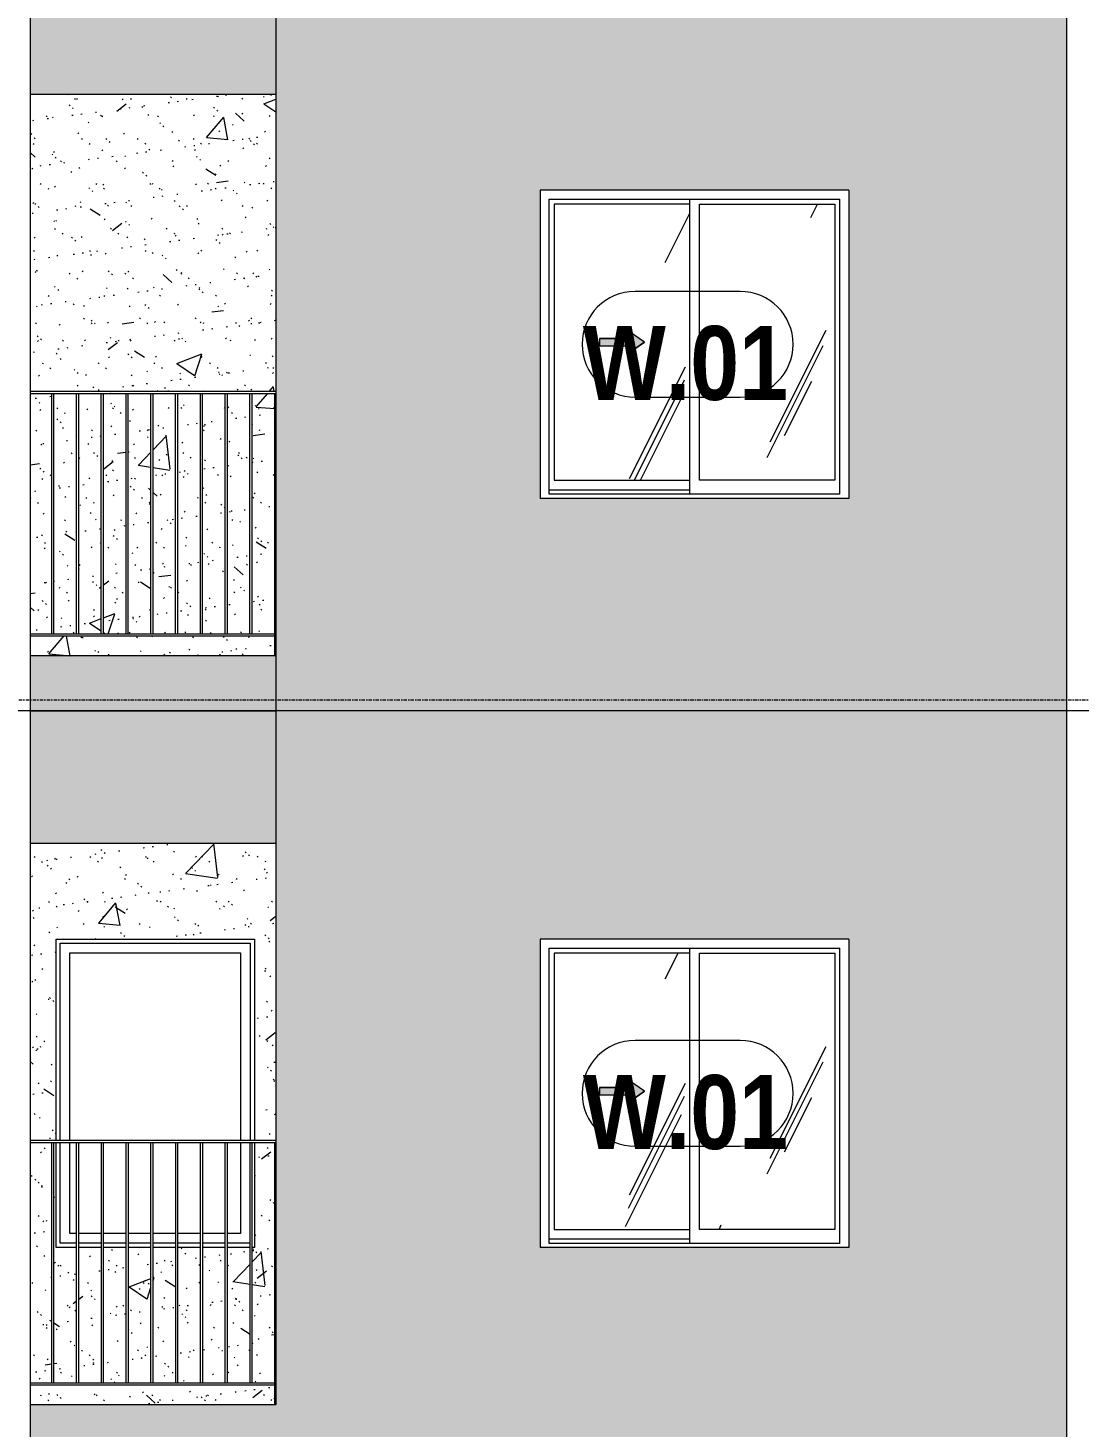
# Model space of a CAD drawing. Header units: millimetres. Extents: x 25061 to 259291, y -8723 to 35400.
# Drawn here: x 181485 to 186255, y 5700 to 12050 of the extents above; entities that cross this region are included whole.
import ezdxf

# ---------------------------------------------------------------- set-up
doc = ezdxf.new("R2010")
doc.units = ezdxf.units.MM
doc.linetypes.add('1 NÉT CALL OUT', pattern=[6, 3, -3])
doc.linetypes.add('Centre', pattern=[31.75, 6.35, -4.7625, 15.875, -4.7625])
for name, color, linetype, lineweight in [('0-2', 50, 'Continuous', 5), ('A-DETL-GENF', 92, 'Continuous', 9), ('A-DETL-GENF-3', 92, '1 NÉT CALL OUT', 9), ('A-FLOR-HRAL-1', 253, 'Continuous', 9), ('A-FLOR-LEVL-2', 51, 'Centre', 9), ('A-GLAZ', 151, 'Continuous', 9), ('A-GLAZ-1', 7, '1 NÉT CALL OUT', 9), ('A-GLAZ-3', 7, 'Continuous', 9), ('A-GLAZ-IDEN', 152, 'Continuous', 9), ('A-WALL', 113, 'Continuous', 9), ('A-WALL-PATT-2', 9, 'Continuous', 9), ('A-WALL-PATT-3', 111, 'Continuous', 5), ('I-WALL', 2, 'Continuous', 9), ('I-WALL-2', 7, 'Continuous', 9)]:
    doc.layers.add(name, color=color, linetype=linetype, lineweight=lineweight)
doc.styles.add('Arial_B_2', font='arialbd.ttf', dxfattribs={"width": 0.85, "height": 336})
pattern_1 = [(50, (-80880.3, 14125), (1165.98, -102.01), [121.92, -1341.12]), (355, (-80880.3, 14125), (-225.554, 1222.76), [97.536, -1072.896]), (100.451, (-80783.1, 14116.5), (940.433, 1120.746), [103.616, -1139.776]), (46.184, (-80880.3, 14450.1), (1734.91, -269.07), [182.88, -2011.68]), (96.636, (-80735.7, 14427.7), (1519.38, 1583.54), [155.42, -1709.66]), (351.184, (-80880.3, 14450.1), (1519.39, 1583.52), [146.3, -1609.34]), (21, (-80717.7, 14368.8), (970.33, -654.498), [121.92, -1341.12]), (326, (-80717.7, 14368.8), (395.53, 1178.804), [97.536, -1072.896]), (71.451, (-80636.9, 14314.3), (1365.87, 524.296), [103.616, -1139.776]), (37.5, (-80880.3, 14125), (19.767, 541.153), [53.645, -1006.246, 53.645, -1035.507, -1076.96]), (37.5, (-80880.3, 14125), (19.767, 541.153), [-2149.043, 53.645, -1023.315]), (7.5, (-80880.3, 14125), (427.646, 641.156), [53.645, -567.334, 53.645, -981.862, -410.464]), (7.5, (-80880.3, 14125), (427.646, 641.156), [-1656.486, 53.645, -356.82]), (327.5, (-81242.8, 14125), (867.782, -36.665), [53.645, -352.755, 53.645, -1214.323, -1682.496]), (327.5, (-81242.8, 14125), (867.782, -36.665), [-1674.37, 53.645, -1628.85]), (317.5, (-81405.4, 14125), (948.028, 162.73), [53.645, -474.675, 53.645, -788.416, -1194.816]), (317.5, (-81405.4, 14125), (948.028, 162.73), [-1370.38, 53.645, -1141.17])]
pattern_2 = [(37.5, (-80880.3, 14125), (-5.1206, 156.61216), [5.364, -118.181, 5.364, -132.812, -132.08]), (37.5, (-80880.3, 14125), (-5.1206, 156.61216), [-261.722, 5.364, -126.716]), (7.5, (-80880.3, 14125), (143.847, 229.3842), [5.364, -61.285, 5.364, -105.989, -42.672]), (7.5, (-80880.3, 14125), (143.847, 229.3842), [-178.003, 5.364, -37.308]), (327.5, (-80980.28, 14125), (253.1176, 0.4601), [5.364, -35.276, 5.364, -140.94, -191.008]), (327.5, (-80980.28, 14125), (253.1176, 0.4601), [-186.944, 5.364, -185.644]), (317.5, (-80980.28, 14125), (244.338, 71.3376), [5.364, -14.956, 5.364, -90.546, -109.728]), (317.5, (-80980.28, 14125), (244.338, 71.3376), [-116.23, 5.364, -104.364])]
pattern_3 = [(63.435, (-78970.7, 14236.3), (-0.002, 1625.6), [567.96, -3066.99]), (63.435, (-80596.3, 14236.3), (-0.002, 1625.6), [567.96, -3066.99]), (63.435, (-78192.5, 14550.35), (-0.002, 1625.6), [567.96, -3066.99]), (63.435, (-79818.1, 14550.35), (-0.002, 1625.6), [567.96, -3066.99]), (63.435, (-78310.3, 14439.5), (-0.002, 1625.6), [567.96, -3066.99]), (63.435, (-79935.9, 14439.5), (-0.002, 1625.6), [567.96, -3066.99]), (63.435, (-78430.35, 15074.4), (-0.002, 1625.6), [276.06, -3358.9]), (63.435, (-80055.95, 15074.4), (-0.002, 1625.6), [276.06, -3358.9]), (63.435, (-78508.9, 14976.15), (-0.002, 1625.6), [567.96, -3066.99]), (63.435, (-80134.5, 14976.15), (-0.002, 1625.6), [567.96, -3066.99]), (63.435, (-78495, 15046.7), (-0.002, 1625.6), [567.96, -3066.99]), (63.435, (-80120.6, 15046.7), (-0.002, 1625.6), [567.96, -3066.99]), (63.435, (-79150.9, 14737.2), (-0.002, 1625.6), [567.96, -3066.99]), (63.435, (-80776.5, 14737.2), (-0.002, 1625.6), [567.96, -3066.99]), (63.435, (-79137, 14820.35), (-0.002, 1625.6), [567.96, -3066.99]), (63.435, (-80762.6, 14820.35), (-0.002, 1625.6), [567.96, -3066.99]), (63.435, (-79133.3, 14880.3), (-0.002, 1625.6), [567.96, -3066.99]), (63.435, (-80758.9, 14880.3), (-0.002, 1625.6), [567.96, -3066.99])]

# ---------------------------------------------------------------- blocks, each defined once
blk = doc.blocks.new('M_Fixed - 900 x 1400-V152-TKCS_MẶT CẮT 2')
at = {"layer": 'A-GLAZ-3'}
for p, q in [((-77031.5, 7000), (-77031.5, 7896)), ((-77031.5, 7896), (-76169.5, 7896)), ((-76169.5, 7896), (-76169.5, 7000)), ((-76987.5, 7000), (-76987.5, 7852)), ((-76987.5, 7852), (-76213.5, 7852)), ((-76213.5, 7852), (-76213.5, 7000)), ((-77031.5, 6534), (-77031.5, 6990)), ((-76987.5, 6578), (-76987.5, 6990)), ((-76213.5, 6990), (-76213.5, 6578)), ((-76957.6, 6578), (-76987.5, 6578)), ((-76845.1, 6578), (-76947.6, 6578)), ((-76732.6, 6578), (-76835.1, 6578)), ((-76620.1, 6578), (-76722.6, 6578)), ((-76507.6, 6578), (-76610.1, 6578)), ((-76395.1, 6578), (-76497.6, 6578)), ((-76282.6, 6578), (-76385.1, 6578)), ((-76213.5, 6578), (-76272.6, 6578)), ((-76957.6, 6534), (-77031.5, 6534)), ((-76845.1, 6534), (-76947.6, 6534)), ((-76732.6, 6534), (-76835.1, 6534)), ((-76620.1, 6534), (-76722.6, 6534)), ((-76507.6, 6534), (-76610.1, 6534)), ((-76395.1, 6534), (-76497.6, 6534)), ((-76282.6, 6534), (-76385.1, 6534)), ((-76170.1, 6534), (-76272.6, 6534))]:
    blk.add_line(p, q, dxfattribs=at)
blk = doc.blocks.new('Railing - 10mm-901206-TKCS_MẶT CẮT 2')
at = {"layer": 'A-FLOR-HRAL-1'}
for p, q in [((-62145.064287, 5900), (-62145.064287, 6990)), ((-62135.064287, 5900), (-62135.064287, 6990))]:
    blk.add_line(p, q, dxfattribs=at)
blk = doc.blocks.new('Railing - 50 x 10mm-V154-TKCS_MẶT CẮT 2')
at = {"layer": 'A-FLOR-HRAL-1'}
for p in [(-98657.1, 5800), (-98652.6, 6990)]:
    blk.add_line(p, (-98657.1, 6990), dxfattribs=at)
blk = doc.blocks.new('Railing - Railing-1004819-TKCS_MẶT CẮT 2')
at = {"layer": 'A-FLOR-HRAL-1'}
for p, q in [((-99767.6, 5900), (-98652.6, 5900)), ((-98652.6, 5890), (-99767.6, 5890))]:
    blk.add_line(p, q, dxfattribs=at)
at = {"extrusion": (0, 0, -1), "zscale": -1}
for p in [(161804.6, 0), (161692.1, 0), (161579.6, 0), (161467.1, 0), (161354.6, 0), (161242.1, 0), (161129.6, 0), (161017.1, 0), (160904.6, 0)]:
    blk.add_blockref('Railing - 10mm-901206-TKCS_MẶT CẮT 2', p, dxfattribs=at)
blk.add_blockref('Railing - 50 x 10mm-V154-TKCS_MẶT CẮT 2', (0, 0))
blk = doc.blocks.new('Top Rail Type - Top Rail_Internal_-1004820-TKCS_MẶT CẮT 2')
at = {"layer": 'A-FLOR-HRAL-1'}
for p, q in [((-98652.564287, 7000), (-99767.564287, 7000)), ((-98652.564287, 6990), (-99767.564287, 6990))]:
    blk.add_line(p, q, dxfattribs=at)
blk = doc.blocks.new('NCV_TKTC_TANG 2_rvt-2-TKCS_MẶT CẮT 2')
at = {"layer": 'A-WALL-PATT-2'}
h = blk.add_hatch(dxfattribs=at)
h.set_pattern_fill('FP_37', color=256, style=0, pattern_type=2)
h.set_pattern_definition(pattern_1)
h.paths.add_polyline_path([(-98657.1, 5800), (-98657.1, 5890), (-99767.6, 5890), (-99767.6, 5800), (-98972.4, 5800)])
h.paths.add_polyline_path([(-99557.1, 5900), (-99557.1, 6515), (-99650, 6515), (-99650, 6990), (-99659.6, 6990), (-99659.6, 5900)])
h.paths.add_polyline_path([(-99473.5, 5900), (-99444.6, 5900), (-99444.6, 6515), (-99547.1, 6515), (-99547.1, 5900)])
h.paths.add_polyline_path([(-99219.6, 5900), (-99219.6, 6515), (-99322.1, 6515), (-99322.1, 5900)])
h.paths.add_polyline_path([(-99669.6, 5900), (-99669.6, 6990), (-99767.6, 6990), (-99767.6, 5900), (-99733.6, 5900)])
h.paths.add_polyline_path([(-99209.6, 5900), (-99107.1, 5900), (-99107.1, 6515), (-99209.6, 6515), (-99209.6, 6124.4)])
h.paths.add_polyline_path([(-98882.1, 5900), (-98882.1, 6515), (-98984.6, 6515), (-98984.6, 5900), (-98972.4, 5900)])
h.paths.add_polyline_path([(-98872.1, 5900), (-98769.6, 5900), (-98769.6, 6515), (-98872.1, 6515), (-98872.1, 6411.3)])
h.paths.add_polyline_path([(-98759.6, 5900), (-98657.1, 5900), (-98657.1, 6990), (-98750, 6990), (-98750, 6515), (-98759.6, 6515), (-98759.6, 6506.9)])
h.paths.add_polyline_path([(-99097.1, 5900), (-98994.6, 5900), (-98994.6, 6515), (-99097.1, 6515), (-99097.1, 6220)])
h.paths.add_polyline_path([(-99332.1, 5900), (-99332.1, 6515), (-99434.6, 6515), (-99434.6, 5900)])
h.paths.add_polyline_path([(-99767.6, 7000), (-99650, 7000), (-99650, 7915), (-98750, 7915), (-98750, 7000), (-98652.6, 7000), (-98652.6, 8350), (-99767.6, 8350), (-99767.6, 8016.8)])
h = blk.add_hatch(dxfattribs=at)
h.set_pattern_fill('FP_38', color=256, style=0, pattern_type=2)
h.set_pattern_definition(pattern_2)
h.paths.add_polyline_path([(-98657.1, 5800), (-98657.1, 5890), (-99767.6, 5890), (-99767.6, 5800), (-98972.4, 5800)])
h.paths.add_polyline_path([(-99557.1, 5900), (-99557.1, 6515), (-99650, 6515), (-99650, 6990), (-99659.6, 6990), (-99659.6, 5900)])
h.paths.add_polyline_path([(-99473.5, 5900), (-99444.6, 5900), (-99444.6, 6515), (-99547.1, 6515), (-99547.1, 5900)])
h.paths.add_polyline_path([(-99219.6, 5900), (-99219.6, 6515), (-99322.1, 6515), (-99322.1, 5900)])
h.paths.add_polyline_path([(-99669.6, 5900), (-99669.6, 6990), (-99767.6, 6990), (-99767.6, 5900), (-99733.6, 5900)])
h.paths.add_polyline_path([(-99209.6, 5900), (-99107.1, 5900), (-99107.1, 6515), (-99209.6, 6515), (-99209.6, 6124.4)])
h.paths.add_polyline_path([(-98882.1, 5900), (-98882.1, 6515), (-98984.6, 6515), (-98984.6, 5900), (-98972.4, 5900)])
h.paths.add_polyline_path([(-98872.1, 5900), (-98769.6, 5900), (-98769.6, 6515), (-98872.1, 6515), (-98872.1, 6411.3)])
h.paths.add_polyline_path([(-98759.6, 5900), (-98657.1, 5900), (-98657.1, 6990), (-98750, 6990), (-98750, 6515), (-98759.6, 6515), (-98759.6, 6506.9)])
h.paths.add_polyline_path([(-99097.1, 5900), (-98994.6, 5900), (-98994.6, 6515), (-99097.1, 6515), (-99097.1, 6220)])
h.paths.add_polyline_path([(-99332.1, 5900), (-99332.1, 6515), (-99434.6, 6515), (-99434.6, 5900)])
h.paths.add_polyline_path([(-99767.6, 7000), (-99650, 7000), (-99650, 7915), (-98750, 7915), (-98750, 7000), (-98652.6, 7000), (-98652.6, 8350), (-99767.6, 8350), (-99767.6, 8016.8)])
at = {"layer": 'I-WALL-2'}
for p, q in [((-99650, 7000), (-99650, 7915)), ((-99650, 7915), (-98750, 7915)), ((-98750, 7915), (-98750, 7000)), ((-99650, 6515), (-99650, 6990)), ((-98750, 6990), (-98750, 6515)), ((-99557.1, 6515), (-99650, 6515)), ((-99444.6, 6515), (-99547.1, 6515)), ((-99332.1, 6515), (-99434.6, 6515)), ((-99219.6, 6515), (-99322.1, 6515)), ((-99107.1, 6515), (-99209.6, 6515)), ((-98994.6, 6515), (-99097.1, 6515)), ((-98882.1, 6515), (-98984.6, 6515)), ((-98769.6, 6515), (-98872.1, 6515)), ((-98750, 6515), (-98759.6, 6515))]:
    blk.add_line(p, q, dxfattribs=at)
at = {"layer": ''}
for name in ['Top Rail Type - Top Rail_Internal_-1004820-TKCS_MẶT CẮT 2', 'Railing - Railing-1004819-TKCS_MẶT CẮT 2']:
    blk.add_blockref(name, (0, 0), dxfattribs=at)
at = {"layer": 'A-GLAZ'}
blk.add_blockref('M_Fixed - 900 x 1400-V152-TKCS_MẶT CẮT 2', (-22599.5, 0), dxfattribs=at)
blk = doc.blocks.new('Railing - 50 x 10mm-901205-TKCS_MẶT CẮT 2')
at = {"layer": 'A-FLOR-HRAL-1'}
for p in [(-62252.564287, 6990), (-62247.564287, 5800)]:
    blk.add_line(p, (-62247.564287, 6990), dxfattribs=at)
blk = doc.blocks.new('Railing - Railing-998950-TKCS_MẶT CẮT 2')
at = {"layer": 'A-FLOR-HRAL-1'}
for p, q in [((-99767.6, 12700), (-98652.6, 12700)), ((-98652.6, 12690), (-99767.6, 12690))]:
    blk.add_line(p, q, dxfattribs=at)
at = {"extrusion": (0, 0, -1), "zscale": -1}
for name, p in [('Railing - 10mm-901206-TKCS_MẶT CẮT 2', (161805.1, 6800)), ('Railing - 10mm-901206-TKCS_MẶT CẮT 2', (161692.6, 6800)), ('Railing - 10mm-901206-TKCS_MẶT CẮT 2', (161580.1, 6800)), ('Railing - 10mm-901206-TKCS_MẶT CẮT 2', (161467.6, 6800)), ('Railing - 10mm-901206-TKCS_MẶT CẮT 2', (161355.1, 6800)), ('Railing - 10mm-901206-TKCS_MẶT CẮT 2', (161242.6, 6800)), ('Railing - 10mm-901206-TKCS_MẶT CẮT 2', (161130.1, 6800)), ('Railing - 10mm-901206-TKCS_MẶT CẮT 2', (161017.6, 6800)), ('Railing - 10mm-901206-TKCS_MẶT CẮT 2', (160905.1, 6800)), ('Railing - 50 x 10mm-901205-TKCS_MẶT CẮT 2', (160905.1, 6800))]:
    blk.add_blockref(name, p, dxfattribs=at)
blk = doc.blocks.new('Top Rail Type - Top Rail_Internal_-998951-TKCS_MẶT CẮT 2')
at = {"layer": 'A-FLOR-HRAL-1'}
for p, q in [((-98652.564287, 13800), (-99767.564287, 13800)), ((-98652.564287, 13790), (-99767.564287, 13790))]:
    blk.add_line(p, q, dxfattribs=at)
blk = doc.blocks.new('NCV_TKTC_TANG 3 - 4_rvt-4-TKCS_MẶT CẮT 2')
at = {"layer": 'A-WALL-PATT-2'}
h = blk.add_hatch(dxfattribs=at)
h.set_pattern_fill('FP_37', color=256, style=0, pattern_type=2)
h.set_pattern_definition(pattern_1)
h.paths.add_polyline_path([(-99767.6, 9200), (-98657.6, 9200), (-98657.6, 9290), (-99767.6, 9290), (-99767.6, 9250.6)])
h.paths.add_polyline_path([(-99435.1, 9300), (-99332.6, 9300), (-99332.6, 10390), (-99435.1, 10390), (-99435.1, 9741.5)])
h.paths.add_polyline_path([(-99647.4, 9300), (-99557.6, 9300), (-99557.6, 10390), (-99660.1, 10390), (-99660.1, 9300)])
h.paths.add_polyline_path([(-99445.1, 9300), (-99445.1, 10390), (-99547.6, 10390), (-99547.6, 9300)])
h.paths.add_polyline_path([(-99322.6, 9300), (-99220.1, 9300), (-99220.1, 10390), (-99322.6, 10390), (-99322.6, 9914.4)])
h.paths.add_polyline_path([(-99210.1, 9300), (-99107.6, 9300), (-99107.6, 10390), (-99210.1, 10390), (-99210.1, 9914.4)])
h.paths.add_polyline_path([(-99670.1, 9300), (-99670.1, 10390), (-99767.6, 10390), (-99767.6, 9300)])
h.paths.add_polyline_path([(-99097.6, 9300), (-98995.1, 9300), (-98995.1, 10390), (-99097.6, 10390), (-99097.6, 9914.4)])
h.paths.add_polyline_path([(-98985.1, 9300), (-98882.6, 9300), (-98882.6, 10390), (-98985.1, 10390), (-98985.1, 9914.4)])
h.paths.add_polyline_path([(-98872.6, 9300), (-98770.1, 9300), (-98770.1, 10390), (-98872.6, 10390), (-98872.6, 9914.4)])
h.paths.add_polyline_path([(-98760.1, 9300), (-98657.6, 9300), (-98657.6, 10390), (-98760.1, 10390), (-98760.1, 9914.4)])
h.paths.add_polyline_path([(-98657.6, 10400), (-98652.6, 10400), (-98652.6, 11750), (-99767.6, 11750), (-99767.6, 10400), (-99118.4, 10400)])
h = blk.add_hatch(dxfattribs=at)
h.set_pattern_fill('FP_38', color=256, style=0, pattern_type=2)
h.set_pattern_definition(pattern_2)
h.paths.add_polyline_path([(-99767.6, 9200), (-98657.6, 9200), (-98657.6, 9290), (-99767.6, 9290), (-99767.6, 9250.6)])
h.paths.add_polyline_path([(-99435.1, 9300), (-99332.6, 9300), (-99332.6, 10390), (-99435.1, 10390), (-99435.1, 9741.5)])
h.paths.add_polyline_path([(-99647.4, 9300), (-99557.6, 9300), (-99557.6, 10390), (-99660.1, 10390), (-99660.1, 9300)])
h.paths.add_polyline_path([(-99445.1, 9300), (-99445.1, 10390), (-99547.6, 10390), (-99547.6, 9300)])
h.paths.add_polyline_path([(-99322.6, 9300), (-99220.1, 9300), (-99220.1, 10390), (-99322.6, 10390), (-99322.6, 9914.4)])
h.paths.add_polyline_path([(-99210.1, 9300), (-99107.6, 9300), (-99107.6, 10390), (-99210.1, 10390), (-99210.1, 9914.4)])
h.paths.add_polyline_path([(-99670.1, 9300), (-99670.1, 10390), (-99767.6, 10390), (-99767.6, 9300)])
h.paths.add_polyline_path([(-99097.6, 9300), (-98995.1, 9300), (-98995.1, 10390), (-99097.6, 10390), (-99097.6, 9914.4)])
h.paths.add_polyline_path([(-98985.1, 9300), (-98882.6, 9300), (-98882.6, 10390), (-98985.1, 10390), (-98985.1, 9914.4)])
h.paths.add_polyline_path([(-98872.6, 9300), (-98770.1, 9300), (-98770.1, 10390), (-98872.6, 10390), (-98872.6, 9914.4)])
h.paths.add_polyline_path([(-98760.1, 9300), (-98657.6, 9300), (-98657.6, 10390), (-98760.1, 10390), (-98760.1, 9914.4)])
h.paths.add_polyline_path([(-98657.6, 10400), (-98652.6, 10400), (-98652.6, 11750), (-99767.6, 11750), (-99767.6, 10400), (-99118.4, 10400)])
at = {"layer": ''}
for name in ['Top Rail Type - Top Rail_Internal_-998951-TKCS_MẶT CẮT 2', 'Railing - Railing-998950-TKCS_MẶT CẮT 2']:
    blk.add_blockref(name, (0, -3400), dxfattribs=at)
blk = doc.blocks.new('1_FAMILY RVT - W01-WxH 1400x1400xmm-V132-TKCS_MẶT CẮT 2')
at = {"layer": 'A-DETL-GENF-3'}
blk.add_hatch(color=256, dxfattribs=at).paths.add_polyline_path([(-97048.1, 10576.5), (-96980.3, 10623.9), (-97048.1, 10671.4), (-97048.1, 10640.9), (-97183.5, 10640.9), (-97183.5, 10607), (-97048.1, 10607)])
at = {"layer": 'A-GLAZ'}
h = blk.add_hatch(dxfattribs=at)
h.set_pattern_fill('FP_35', color=256, style=0, pattern_type=2)
h.set_pattern_definition(pattern_3)
h.paths.add_polyline_path([(-96774.8, 9997), (-96774.8, 11250.9), (-97389.1, 11250.9), (-97389.1, 9997)])
h.paths.add_polyline_path([(-97048.1, 10576.5), (-97048.1, 10607), (-97183.5, 10607), (-97183.5, 10640.9), (-97048.1, 10640.9), (-97048.1, 10671.4), (-96980.3, 10623.9), (-97004.5, 10607)])
h = blk.add_hatch(dxfattribs=at)
h.set_pattern_fill('FP_35', color=256, style=0, pattern_type=2)
h.set_pattern_definition(pattern_3)
h.paths.add_polyline_path([(-96116.1, 9997), (-96116.1, 11250.9), (-96730.3, 11250.9), (-96730.3, 9997), (-96586.8, 9997)])
at = {"layer": 'A-DETL-GENF'}
for p, q in [((-97048.1, 10671.4), (-97048.1, 10640.9)), ((-96980.3, 10623.9), (-97048.1, 10671.4)), ((-96980.3, 10623.9), (-97048.1, 10671.4)), ((-97048.1, 10671.4), (-97048.1, 10640.9)), ((-97183.5, 10640.9), (-97183.5, 10607)), ((-97183.5, 10640.9), (-97048.1, 10640.9)), ((-97048.1, 10640.9), (-97183.5, 10640.9)), ((-97183.5, 10640.9), (-97183.5, 10607)), ((-97183.5, 10607), (-97048.1, 10607)), ((-97183.5, 10607), (-97048.1, 10607)), ((-96980.3, 10623.9), (-97048.1, 10576.5)), ((-97048.1, 10576.5), (-96980.3, 10623.9)), ((-97048.1, 10607), (-97048.1, 10576.5)), ((-97048.1, 10607), (-97048.1, 10576.5))]:
    blk.add_line(p, q, dxfattribs=at)
at = {"layer": 'A-GLAZ'}
for p, q in [((-96052.6, 11314.4), (-97452.6, 11314.4)), ((-97452.6, 11314.4), (-97452.6, 9914.4)), ((-96052.6, 11314.4), (-96052.6, 9914.4)), ((-97411.6, 11273.5), (-96093.5, 11273.5)), ((-97411.6, 9933.5), (-97411.6, 11273.5)), ((-97389.1, 11250.9), (-97389.1, 9997)), ((-96774.8, 11250.9), (-97389.1, 11250.9)), ((-96774.8, 11273.5), (-96774.8, 9933.5)), ((-96730.3, 9997), (-96730.3, 11250.9)), ((-96730.3, 11250.9), (-96116.1, 11250.9)), ((-96116.1, 11250.9), (-96116.1, 9997)), ((-96093.5, 9933.5), (-96093.5, 11273.5)), ((-97389.1, 9997), (-96774.8, 9997)), ((-96116.1, 9997), (-96730.3, 9997)), ((-96052.6, 9914.4), (-97452.6, 9914.4)), ((-96774.8, 9952.5), (-97411.6, 9952.5)), ((-96774.8, 9952.5), (-97411.6, 9952.5)), ((-96093.5, 9933.5), (-97411.6, 9933.5))]:
    blk.add_line(p, q, dxfattribs=at)
blk = doc.blocks.new('1_FAMILY RVT - W01-WxH 1400x1400xmm-V180-TKCS_MẶT CẮT 2')
at = {"layer": 'A-DETL-GENF-3'}
blk.add_hatch(color=256, dxfattribs=at).paths.add_polyline_path([(-97048.1, 7176.5), (-96980.3, 7223.9), (-97048.1, 7271.4), (-97048.1, 7240.9), (-97183.5, 7240.9), (-97183.5, 7207), (-97048.1, 7207)])
at = {"layer": 'A-GLAZ'}
h = blk.add_hatch(dxfattribs=at)
h.set_pattern_fill('FP_35', color=256, style=0, pattern_type=2)
h.set_pattern_definition(pattern_3)
h.paths.add_polyline_path([(-97389.1, 6596.9), (-96774.8, 6596.9), (-96774.8, 7850.9), (-97389.1, 7850.9), (-97389.1, 6783.1)])
h.paths.add_polyline_path([(-97048.1, 7176.5), (-97048.1, 7207), (-97183.5, 7207), (-97183.5, 7240.9), (-97048.1, 7240.9), (-97048.1, 7271.4), (-96980.3, 7223.9), (-97004.5, 7207)])
h = blk.add_hatch(dxfattribs=at)
h.set_pattern_fill('FP_35', color=256, style=0, pattern_type=2)
h.set_pattern_definition(pattern_3)
h.paths.add_polyline_path([(-96586.8, 6596.9), (-96116.1, 6596.9), (-96116.1, 7850.9), (-96730.3, 7850.9), (-96730.3, 6596.9)])
at = {"layer": 'A-DETL-GENF'}
for p, q in [((-97183.5, 7240.9), (-97183.5, 7207)), ((-97183.5, 7240.9), (-97048.1, 7240.9)), ((-97048.1, 7240.9), (-97183.5, 7240.9)), ((-97183.5, 7240.9), (-97183.5, 7207)), ((-97048.1, 7271.4), (-97048.1, 7240.9)), ((-96980.3, 7223.9), (-97048.1, 7271.4)), ((-96980.3, 7223.9), (-97048.1, 7271.4)), ((-97048.1, 7271.4), (-97048.1, 7240.9)), ((-97183.5, 7207), (-97048.1, 7207)), ((-97183.5, 7207), (-97048.1, 7207)), ((-96980.3, 7223.9), (-97048.1, 7176.5)), ((-97048.1, 7176.5), (-96980.3, 7223.9)), ((-97048.1, 7207), (-97048.1, 7176.5)), ((-97048.1, 7207), (-97048.1, 7176.5))]:
    blk.add_line(p, q, dxfattribs=at)
at = {"layer": 'A-GLAZ'}
for p, q in [((-96052.6, 7914.4), (-97452.6, 7914.4)), ((-97452.6, 7914.4), (-97452.6, 6514.4)), ((-96052.6, 7914.4), (-96052.6, 6514.4)), ((-97411.6, 7873.5), (-96093.5, 7873.5)), ((-97411.6, 6533.4), (-97411.6, 7873.5)), ((-97389.1, 7850.9), (-97389.1, 6596.9)), ((-96774.8, 7850.9), (-97389.1, 7850.9)), ((-96774.8, 7873.5), (-96774.8, 6533.4)), ((-96730.3, 6596.9), (-96730.3, 7850.9)), ((-96730.3, 7850.9), (-96116.1, 7850.9)), ((-96116.1, 7850.9), (-96116.1, 6596.9)), ((-96093.5, 6533.4), (-96093.5, 7873.5)), ((-96774.8, 6552.5), (-97411.6, 6552.5)), ((-96774.8, 6552.5), (-97411.6, 6552.5)), ((-97389.1, 6596.9), (-96774.8, 6596.9)), ((-96116.1, 6596.9), (-96730.3, 6596.9)), ((-96052.6, 6514.4), (-97452.6, 6514.4)), ((-96093.5, 6533.4), (-97411.6, 6533.4))]:
    blk.add_line(p, q, dxfattribs=at)
blk = doc.blocks.new('SSA-WINDOW TAG - 10-2062020-TKCS_MẶT CẮT 2')
at = {"layer": 'A-GLAZ-IDEN'}
for p, q in [((-117145.064287, 7454.4), (-117622.564287, 7454.4)), ((-117622.564287, 6974.4), (-117145.064287, 6974.4))]:
    blk.add_line(p, q, dxfattribs=at)
for centre, start, end in [((-117622.564287, 7214.4), 90, 270), ((-117145.064287, 7214.4), 270, 90)]:
    blk.add_arc(centre, 240, start, end, dxfattribs=at)

msp = doc.modelspace()

# ---------------------------------------------------------------- hatches: boundary and pattern name
at = {"layer": 'A-WALL-PATT-3'}
for points in [[(182610.2, 11750), (182610.2, 12350), (181495.2, 12350), (181495.2, 11750)], [(181495.2, 8950), (182610.2, 8950), (182610.2, 9200), (181495.2, 9200)], [(182610.2, 8350), (182610.2, 8950), (181495.2, 8950), (181495.2, 8350)], [(181495.2, 5550), (182610.2, 5550), (182610.2, 5800), (181495.2, 5800), (181495.2, 5600)]]:
    msp.add_hatch(color=256, dxfattribs=at).paths.add_polyline_path(points)
h = msp.add_hatch(color=256, dxfattribs=at)
h.paths.add_polyline_path([(183085.6, 8950), (186200.2, 8950), (186200.2, 12350), (182610.2, 12350), (182610.2, 8950)])
h.paths.add_polyline_path([(185169.3, 9914.4), (183810.2, 9914.4), (183810.2, 11314.4), (185210.2, 11314.4), (185210.2, 9914.4)])
h = msp.add_hatch(color=256, dxfattribs=at)
h.paths.add_polyline_path([(184676, 5550), (186200.2, 5550), (186200.2, 8950), (182610.2, 8950), (182610.2, 5550), (183851.1, 5550)])
h.paths.add_polyline_path([(185210.2, 6514.4), (183810.2, 6514.4), (183810.2, 7914.4), (185210.2, 7914.4), (185210.2, 6533.4)])

# ---------------------------------------------------------------- linework, layer by layer
at = {"layer": 'A-FLOR-LEVL-2'}
msp.add_line((147110.2, 9000), (255566.7, 9000), dxfattribs=at)
at = {"layer": 'A-WALL'}
for p, q in [((181495.2, 29350), (181495.2, 5600)), ((182610.2, 25950), (182610.2, 5800)), ((186200.2, 2200), (186200.2, 25950)), ((181495.2, 8950), (173820.2, 8950)), ((196410.2, 8950), (182610.2, 8950))]:
    msp.add_line(p, q, dxfattribs=at)
at = {"layer": 'I-WALL'}
for p, q in [((181495.2, 11750), (182610.2, 11750)), ((182610.2, 9200), (181495.2, 9200)), ((182610.2, 8950), (181495.2, 8950)), ((181495.2, 8950), (182610.2, 8950)), ((181495.2, 8350), (182610.2, 8350)), ((182610.2, 5800), (181495.2, 5800))]:
    msp.add_line(p, q, dxfattribs=at)

# ---------------------------------------------------------------- block references
at = {"layer": '0-2'}
for name in ['NCV_TKTC_TANG 3 - 4_rvt-4-TKCS_MẶT CẮT 2', 'NCV_TKTC_TANG 2_rvt-2-TKCS_MẶT CẮT 2']:
    msp.add_blockref(name, (281262.8, 0), dxfattribs=at)
at = {"layer": 'A-GLAZ-1'}
for name in ['1_FAMILY RVT - W01-WxH 1400x1400xmm-V132-TKCS_MẶT CẮT 2', '1_FAMILY RVT - W01-WxH 1400x1400xmm-V180-TKCS_MẶT CẮT 2']:
    msp.add_blockref(name, (281262.8, 0), dxfattribs=at)
at = {"layer": 'A-GLAZ-IDEN'}
for p in [(301862.8, 3400), (301862.8, 0)]:
    msp.add_blockref('SSA-WINDOW TAG - 10-2062020-TKCS_MẶT CẮT 2', p, dxfattribs=at)

# ---------------------------------------------------------------- texts
at = {"layer": 'A-GLAZ-IDEN', "char_height": 336, "width": 962.88, "attachment_point": 5, "line_spacing_factor": 0.936439, "style": 'Arial_B_2'}
for insert in [(184469, 10527.1), (184469, 7127.1)]:
    msp.add_mtext('\\pt6.80064,13.60128,20.39856,27.1992,33.99984,40.80048,47.60112,54.3984,61.19904,67.99968,74.80032,81.60096,88.4016,95.19888,101.99952,108.80016,115.6008,122.40144,129.19872,135.99936,142.8,149.60064,156.40128,163.19856,169.9992,176.79984,183.60048,190.40112,197.1984,203.99904,210.79968,217.60032;W.01', dxfattribs=dict(at, insert=insert))

doc.saveas('drawing.dxf')
